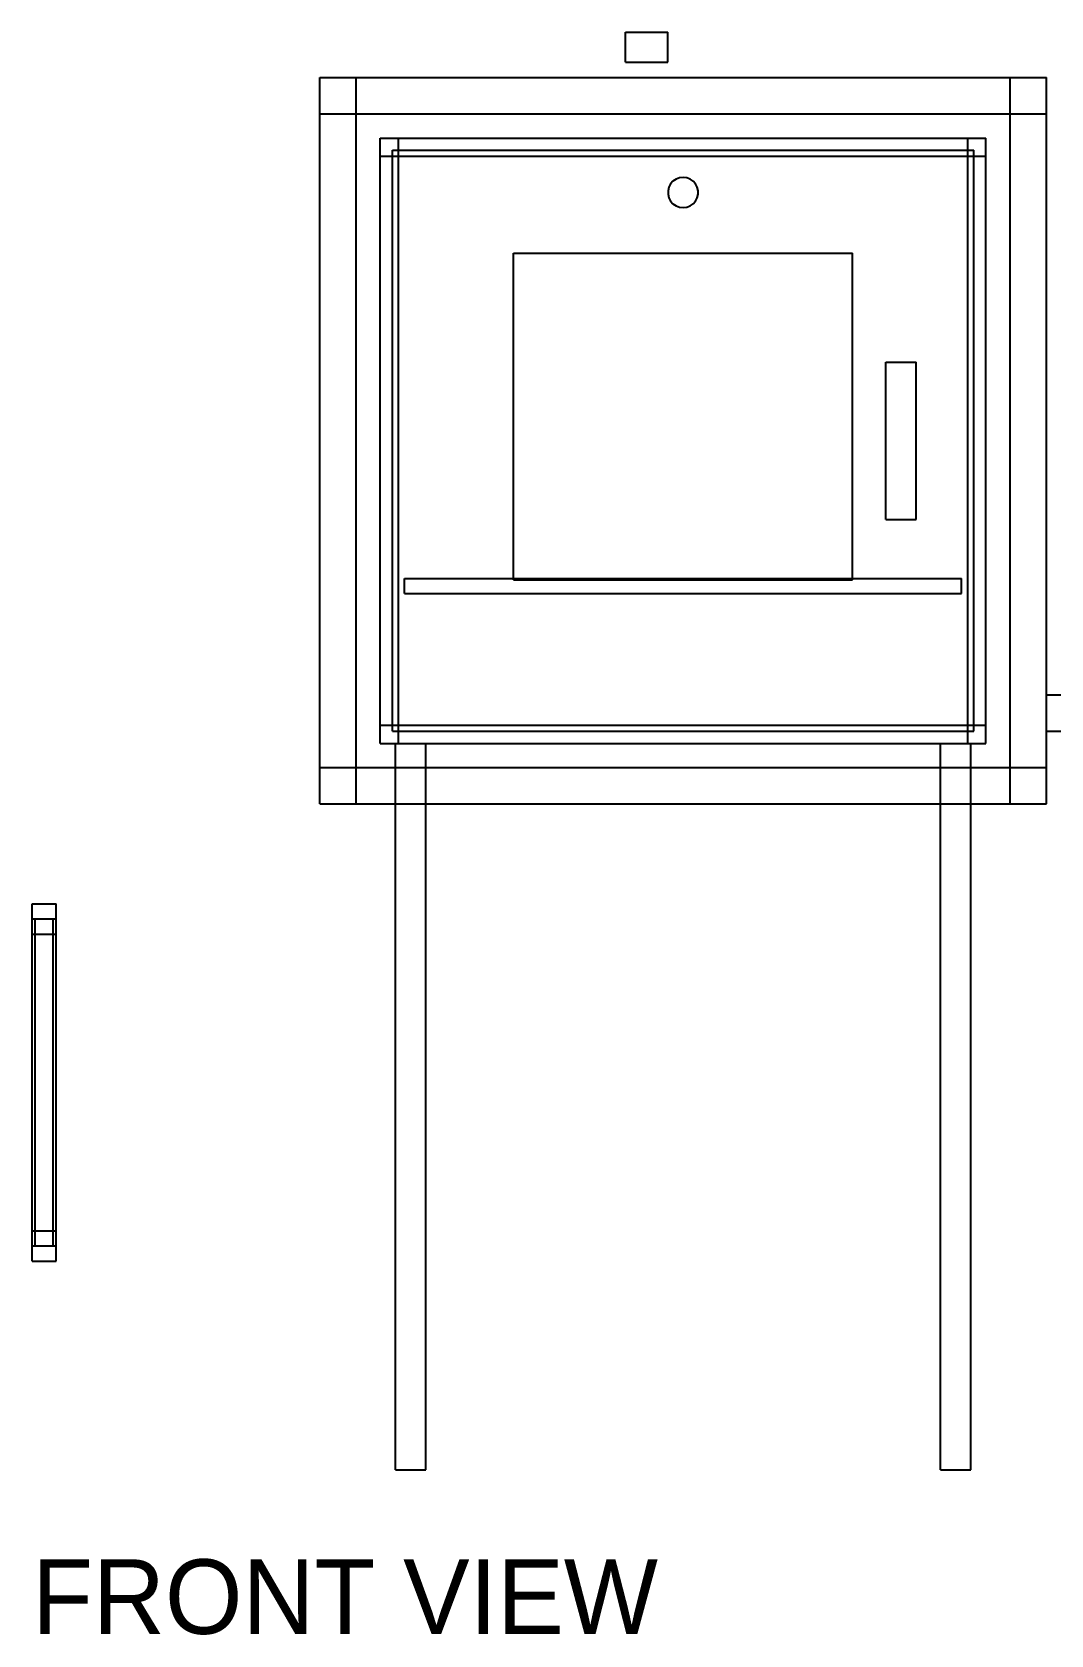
# Model space of a CAD drawing. Header units: millimetres. Extents: x -610 to 577, y -771 to 522.
# Drawn here: x 2.5 to 170.8, y -22.3 to 242.5 of the extents above; entities that cross this region are included whole.
import ezdxf

# ---------------------------------------------------------------- set-up
doc = ezdxf.new("R2010")
doc.units = ezdxf.units.MM
for name, color, linetype in [('HIDDEN', 8, 'Continuous'), ('TEXT', 5, 'Continuous'), ('VISIBLE', 7, 'Continuous')]:
    doc.layers.add(name, color=color, linetype=linetype)

msp = doc.modelspace()

# ---------------------------------------------------------------- linework, layer by layer
at = {"layer": 'HIDDEN'}
for points in [[(100.5, 242.5), (107.5, 242.5)], [(100.5, 237.5), (100.5, 242.5)], [(100.5, 242.5), (107.5, 242.5)], [(100.5, 242.5), (107.5, 242.5)], [(100.5, 237.5), (100.5, 242.5)], [(100.5, 237.5), (100.5, 242.5)], [(107.5, 237.5), (107.5, 242.5)], [(107.5, 237.5), (107.5, 242.5)], [(107.5, 237.5), (107.5, 242.5)], [(100.5, 237.5), (107.5, 237.5)], [(100.5, 237.5), (107.5, 237.5)], [(100.5, 237.5), (107.5, 237.5)], [(50, 235), (170, 235)], [(50, 235), (170, 235)], [(50, 229), (50, 235)], [(50, 229), (50, 235)], [(50, 235), (56, 235)], [(50, 235), (56, 235)], [(50, 115), (50, 235)], [(50, 115), (50, 235)], [(50, 235), (170, 235)], [(50, 229), (50, 235)], [(50, 235), (56, 235)], [(50, 115), (50, 235)], [(56, 115), (56, 235)], [(56, 115), (56, 235)], [(56, 115), (56, 235)], [(164, 235), (170, 235)], [(164, 235), (170, 235)], [(164, 115), (164, 235)], [(164, 115), (164, 235)], [(164, 235), (170, 235)], [(164, 115), (164, 235)], [(170, 229), (170, 235)], [(170, 229), (170, 235)], [(170, 115), (170, 235)], [(170, 115), (170, 235)], [(170, 229), (170, 235)], [(170, 115), (170, 235)], [(50, 229), (170, 229)], [(50, 229), (170, 229)], [(50, 229), (170, 229)], [(60, 225), (160, 225)], [(60, 222), (60, 225)], [(60, 225), (63, 225)], [(60, 125), (60, 225)], [(62, 223), (158, 223)], [(62, 127), (62, 223)], [(62, 223), (158, 223)], [(62, 223), (158, 223)], [(62, 127), (62, 223)], [(62, 127), (62, 223)], [(63, 125), (63, 225)], [(63, 127), (63, 223)], [(157, 225), (160, 225)], [(157, 125), (157, 225)], [(157, 127), (157, 223)], [(158, 127), (158, 223)], [(158, 127), (158, 223)], [(158, 127), (158, 223)], [(160, 222), (160, 225)], [(160, 125), (160, 225)], [(60, 222), (160, 222)], [(62, 222), (158, 222)], [(107.94, 217.42), (107.66, 216.89)], [(107.94, 217.42), (107.66, 216.89)], [(108.34, 217.87), (107.94, 217.42)], [(108.34, 217.87), (107.94, 217.42)], [(108.84, 218.21), (108.34, 217.87)], [(108.84, 218.21), (108.34, 217.87)], [(109.4, 218.43), (108.84, 218.21)], [(109.4, 218.43), (108.84, 218.21)], [(110, 218.5), (109.4, 218.43)], [(110, 218.5), (109.4, 218.43)], [(110.6, 218.43), (110, 218.5)], [(110.6, 218.43), (110, 218.5)], [(111.16, 218.21), (110.6, 218.43)], [(111.16, 218.21), (110.6, 218.43)], [(111.66, 217.87), (111.16, 218.21)], [(111.66, 217.87), (111.16, 218.21)], [(112.06, 217.42), (111.66, 217.87)], [(112.06, 217.42), (111.66, 217.87)], [(112.34, 216.89), (112.06, 217.42)], [(112.34, 216.89), (112.06, 217.42)], [(107.66, 216.89), (107.52, 216.3)], [(107.66, 216.89), (107.52, 216.3)], [(107.52, 216.3), (107.52, 215.7)], [(107.52, 216.3), (107.52, 215.7)], [(107.52, 215.7), (107.66, 215.11)], [(107.52, 215.7), (107.66, 215.11)], [(107.66, 215.11), (107.94, 214.58)], [(107.66, 215.11), (107.94, 214.58)], [(107.94, 214.58), (108.34, 214.13)], [(107.94, 214.58), (108.34, 214.13)], [(111.66, 214.13), (112.06, 214.58)], [(111.66, 214.13), (112.06, 214.58)], [(112.06, 214.58), (112.34, 215.11)], [(112.06, 214.58), (112.34, 215.11)], [(112.48, 216.3), (112.34, 216.89)], [(112.48, 216.3), (112.34, 216.89)], [(112.34, 215.11), (112.48, 215.7)], [(112.34, 215.11), (112.48, 215.7)], [(112.48, 215.7), (112.48, 216.3)], [(112.48, 215.7), (112.48, 216.3)], [(108.34, 214.13), (108.84, 213.79)], [(108.34, 214.13), (108.84, 213.79)], [(108.84, 213.79), (109.4, 213.57)], [(108.84, 213.79), (109.4, 213.57)], [(109.4, 213.57), (110, 213.5)], [(109.4, 213.57), (110, 213.5)], [(110, 213.5), (110.6, 213.57)], [(110, 213.5), (110.6, 213.57)], [(110.6, 213.57), (111.16, 213.79)], [(110.6, 213.57), (111.16, 213.79)], [(111.16, 213.79), (111.66, 214.13)], [(111.16, 213.79), (111.66, 214.13)], [(82, 206), (138, 206)], [(82, 152), (82, 206)], [(82, 206), (138, 206)], [(82, 206), (138, 206)], [(82, 152), (82, 206)], [(82, 152), (82, 206)], [(138, 152), (138, 206)], [(138, 152), (138, 206)], [(138, 152), (138, 206)], [(143.5, 188), (148.5, 188)], [(143.5, 162), (143.5, 188)], [(143.5, 188), (148.5, 188)], [(143.5, 188), (148.5, 188)], [(143.5, 162), (143.5, 188)], [(143.5, 162), (143.5, 188)], [(148.5, 162), (148.5, 188)], [(148.5, 162), (148.5, 188)], [(148.5, 162), (148.5, 188)], [(143.5, 162), (148.5, 162)], [(143.5, 162), (148.5, 162)], [(143.5, 162), (148.5, 162)], [(64, 152.25), (156, 152.25)], [(64, 152.25), (156, 152.25)], [(64, 149.75), (64, 152.25)], [(64, 149.75), (64, 152.25)], [(82, 152), (138, 152)], [(82, 152), (138, 152)], [(82, 152), (138, 152)], [(156, 149.75), (156, 152.25)], [(156, 149.75), (156, 152.25)], [(64, 149.75), (156, 149.75)], [(64, 149.75), (156, 149.75)], [(170, 133), (290, 133)], [(170, 127), (170, 133)], [(170, 127), (170, 133)], [(60, 128), (160, 128)], [(60, 125), (60, 128)], [(62, 128), (158, 128)], [(160, 125), (160, 128)], [(60, 125), (160, 125)], [(60, 125), (63, 125)], [(62, 127), (158, 127)], [(62, 127), (158, 127)], [(62, 127), (158, 127)], [(62.5, 125), (67.5, 125)], [(62.5, 125), (67.5, 125)], [(62.5, 5), (62.5, 125)], [(67.5, 5), (67.5, 125)], [(152.5, 125), (157.5, 125)], [(152.5, 125), (157.5, 125)], [(152.5, 5), (152.5, 125)], [(157, 125), (160, 125)], [(157.5, 5), (157.5, 125)], [(170, 127), (290, 127)], [(50, 121), (170, 121)], [(50, 121), (170, 121)], [(50, 115), (50, 121)], [(50, 115), (50, 121)], [(50, 121), (170, 121)], [(50, 115), (50, 121)], [(62.5, 115), (62.5, 121)], [(67.5, 115), (67.5, 121)], [(152.5, 115), (152.5, 121)], [(157.5, 115), (157.5, 121)], [(170, 115), (170, 121)], [(170, 115), (170, 121)], [(170, 115), (170, 121)], [(50, 115), (170, 115)], [(50, 115), (170, 115)], [(50, 115), (56, 115)], [(50, 115), (56, 115)], [(50, 115), (170, 115)], [(50, 115), (56, 115)], [(164, 115), (170, 115)], [(164, 115), (170, 115)], [(164, 115), (170, 115)], [(2.5, 98.5), (6.5, 98.5)], [(2.5, 93.5), (2.5, 98.5)], [(2.5, 98.5), (6.5, 98.5)], [(2.5, 98.5), (6.5, 98.5)], [(2.5, 93.5), (2.5, 98.5)], [(2.5, 93.5), (2.5, 98.5)], [(6.5, 93.5), (6.5, 98.5)], [(6.5, 93.5), (6.5, 98.5)], [(6.5, 93.5), (6.5, 98.5)], [(2.5, 96), (6.5, 96)], [(2.5, 96), (6.5, 96)], [(2.5, 42), (2.5, 96)], [(2.5, 42), (2.5, 96)], [(2.5, 96), (6.5, 96)], [(2.5, 42), (2.5, 96)], [(2.5, 96), (6.5, 96)], [(2.5, 96), (6.5, 96)], [(2.5, 42), (2.5, 96)], [(2.5, 42), (2.5, 96)], [(2.5, 96), (6.5, 96)], [(2.5, 96), (6.5, 96)], [(2.5, 42), (2.5, 96)], [(2.5, 42), (2.5, 96)], [(3, 96), (6, 96)], [(3, 96), (6, 96)], [(3, 42), (3, 96)], [(3, 42), (3, 96)], [(3, 96), (6, 96)], [(3, 96), (6, 96)], [(3, 42), (3, 96)], [(3, 42), (3, 96)], [(6, 42), (6, 96)], [(6, 42), (6, 96)], [(6, 42), (6, 96)], [(6, 42), (6, 96)], [(6.5, 42), (6.5, 96)], [(6.5, 42), (6.5, 96)], [(6.5, 42), (6.5, 96)], [(6.5, 42), (6.5, 96)], [(6.5, 42), (6.5, 96)], [(6.5, 42), (6.5, 96)], [(6.5, 42), (6.5, 96)], [(2.5, 93.5), (6.5, 93.5)], [(2.5, 93.5), (6.5, 93.5)], [(2.5, 93.5), (6.5, 93.5)], [(2.5, 44.5), (6.5, 44.5)], [(2.5, 39.5), (2.5, 44.5)], [(2.5, 44.5), (6.5, 44.5)], [(2.5, 44.5), (6.5, 44.5)], [(2.5, 39.5), (2.5, 44.5)], [(2.5, 39.5), (2.5, 44.5)], [(6.5, 39.5), (6.5, 44.5)], [(6.5, 39.5), (6.5, 44.5)], [(6.5, 39.5), (6.5, 44.5)], [(2.5, 42), (6.5, 42)], [(2.5, 42), (6.5, 42)], [(2.5, 42), (6.5, 42)], [(2.5, 42), (6.5, 42)], [(2.5, 42), (6.5, 42)], [(2.5, 42), (6.5, 42)], [(2.5, 42), (6.5, 42)], [(3, 42), (6, 42)], [(3, 42), (6, 42)], [(3, 42), (6, 42)], [(3, 42), (6, 42)], [(2.5, 39.5), (6.5, 39.5)], [(2.5, 39.5), (6.5, 39.5)], [(2.5, 39.5), (6.5, 39.5)], [(62.5, 5), (67.5, 5)], [(152.5, 5), (157.5, 5)]]:
    msp.add_lwpolyline(points, dxfattribs=at)
at = {"layer": 'VISIBLE'}
for points in [[(100.5, 242.5), (107.5, 242.5)], [(100.5, 237.5), (100.5, 242.5)], [(107.5, 237.5), (107.5, 242.5)], [(100.5, 237.5), (107.5, 237.5)], [(50, 235), (170, 235)], [(50, 229), (50, 235)], [(50, 235), (56, 235)], [(50, 115), (50, 235)], [(56, 115), (56, 235)], [(164, 235), (170, 235)], [(164, 115), (164, 235)], [(170, 229), (170, 235)], [(170, 115), (170, 235)], [(50, 229), (170, 229)], [(60, 225), (160, 225)], [(60, 222), (60, 225)], [(60, 225), (63, 225)], [(60, 125), (60, 225)], [(62, 223), (158, 223)], [(62, 127), (62, 223)], [(63, 223), (63, 225)], [(157, 225), (160, 225)], [(157, 223), (157, 225)], [(158, 127), (158, 223)], [(160, 222), (160, 225)], [(160, 125), (160, 225)], [(60, 222), (62, 222)], [(158, 222), (160, 222)], [(82, 206), (138, 206)], [(82, 152), (82, 206)], [(138, 152), (138, 206)], [(143.5, 188), (148.5, 188)], [(143.5, 162), (143.5, 188)], [(148.5, 162), (148.5, 188)], [(143.5, 162), (148.5, 162)], [(82, 152), (138, 152)], [(170, 133), (290, 133)], [(60, 128), (62, 128)], [(60, 125), (60, 128)], [(158, 128), (160, 128)], [(160, 125), (160, 128)], [(60, 125), (160, 125)], [(60, 125), (63, 125)], [(62, 127), (158, 127)], [(62.5, 121), (62.5, 125)], [(63, 125), (63, 127)], [(67.5, 121), (67.5, 125)], [(152.5, 121), (152.5, 125)], [(157, 125), (157, 127)], [(157, 125), (160, 125)], [(157.5, 121), (157.5, 125)], [(170, 127), (290, 127)], [(50, 121), (170, 121)], [(50, 115), (50, 121)], [(170, 115), (170, 121)], [(50, 115), (170, 115)], [(50, 115), (56, 115)], [(62.5, 5), (62.5, 115)], [(67.5, 5), (67.5, 115)], [(152.5, 5), (152.5, 115)], [(157.5, 5), (157.5, 115)], [(164, 115), (170, 115)], [(2.5, 98.5), (6.5, 98.5)], [(2.5, 93.5), (2.5, 98.5)], [(6.5, 93.5), (6.5, 98.5)], [(2.5, 96), (6.5, 96)], [(2.5, 42), (2.5, 96)], [(6.5, 42), (6.5, 96)], [(2.5, 93.5), (6.5, 93.5)], [(2.5, 44.5), (6.5, 44.5)], [(2.5, 39.5), (2.5, 44.5)], [(6.5, 39.5), (6.5, 44.5)], [(2.5, 42), (6.5, 42)], [(2.5, 39.5), (6.5, 39.5)], [(62.5, 5), (67.5, 5)], [(152.5, 5), (157.5, 5)]]:
    msp.add_lwpolyline(points, dxfattribs=at)

# ---------------------------------------------------------------- texts
at = {"layer": 'TEXT'}
msp.add_text('FRONT VIEW', height=12.312, dxfattribs=at).set_placement((2.5, -22.09))

doc.saveas('drawing.dxf')
